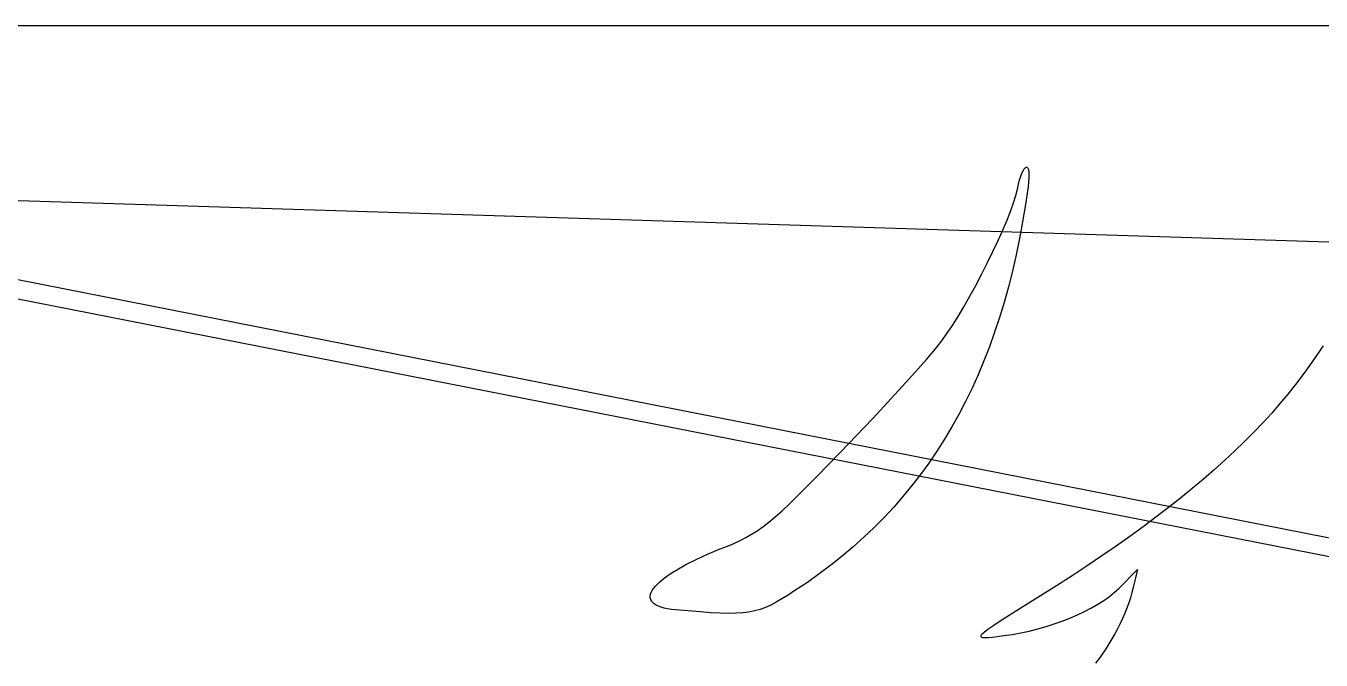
# Model space of a CAD drawing. Extents: x -29462 to 42578, y -23213 to 32194.
# Drawn here: x 21160 to 22587, y 31496 to 32194 of the extents above; entities that cross this region are included whole.
import ezdxf

# ---------------------------------------------------------------- set-up
doc = ezdxf.new("R2010")
doc.units = 0

msp = doc.modelspace()

# ---------------------------------------------------------------- linework, layer by layer
at = {"layer": 'Layer 1'}
for p, q in [((42577.9, 32194.4), (17321.4, 32194.4)), ((17700.4386, 32110.762), (22640.907, 31955.1382)), ((20346.04662, 32051.932079), (24653.805, 31206.019)), ((22255.856773, 32028.926472), (22257.152236, 32032.2869)), ((22257.152236, 32032.2869), (22258.429964, 32034.953766)), ((22258.429964, 32034.953766), (22259.663371, 32036.92165)), ((22259.663371, 32036.92165), (22260.825872, 32038.185134)), ((22260.825872, 32038.185134), (22261.89088, 32038.7388)), ((22261.89, 32038.739), (22262.378177, 32038.747982)), ((22261.89088, 32038.7388), (22261.89, 32038.739)), ((22262.378177, 32038.747982), (22262.832955, 32038.577641)), ((22262.832955, 32038.577641), (22263.251132, 32038.22739)), ((22263.251132, 32038.22739), (22263.62951, 32037.696642)), ((22263.62951, 32037.696642), (22264.254064, 32036.0913)), ((22264.254064, 32036.0913), (22264.681019, 32033.756915)), ((22264.681019, 32033.756915), (22264.884773, 32030.688784)), ((22264.884773, 32030.688784), (22264.839726, 32026.882206)), ((24918.21622, 31172.48721), (20625.5, 32018.4)), ((22252.12983, 32014.738), (22253.318984, 32020.146603)), ((22253.318984, 32020.146603), (22254.57016, 32024.8779)), ((22254.57016, 32024.8779), (22255.856773, 32028.926472)), ((22263.90083, 32017.0349), (22261.068682, 31997.721522)), ((22264.520279, 32022.332478), (22263.90083, 32017.0349)), ((22264.839726, 32026.882206), (22264.520279, 32022.332478)), ((22247.821436, 31999.505866), (22250.409897, 32007.759106)), ((22250.409897, 32007.759106), (22252.12983, 32014.738)), ((22240.385669, 31979.872756), (22244.451132, 31990.152383)), ((22244.451132, 31990.152383), (22247.821436, 31999.505866)), ((22261.068682, 31997.721522), (22257.926316, 31978.80013)), ((22235.711732, 31968.841088), (22240.385669, 31979.872756)), ((22257.926316, 31978.80013), (22254.47128, 31960.266492)), ((22230.516005, 31957.23148), (22235.711732, 31968.841088)), ((22254.47128, 31960.266492), (22250.701122, 31942.116379)), ((22218.905917, 31932.97485), (22224.885172, 31945.218034)), ((22224.885172, 31945.218034), (22230.516005, 31957.23148)), ((22212.664926, 31920.67603), (22218.905917, 31932.97485)), ((22250.701122, 31942.116379), (22246.613389, 31924.345558)), ((22206.248882, 31908.495676), (22212.664926, 31920.67603)), ((22246.613389, 31924.345558), (22242.205631, 31906.949798)), ((22199.744469, 31896.607888), (22206.248882, 31908.495676)), ((22242.205631, 31906.949798), (22237.475394, 31889.92487)), ((22193.238372, 31885.186769), (22199.744469, 31896.607888)), ((22237.475394, 31889.92487), (22232.420227, 31873.266541)), ((22180.567863, 31864.44094), (22186.817276, 31874.406419)), ((22186.817276, 31874.406419), (22193.238372, 31885.186769)), ((22232.420227, 31873.266541), (22227.037677, 31856.97058)), ((22174.57682, 31855.464433), (22180.567863, 31864.44094)), ((22161.862394, 31838.83004), (22168.93083, 31847.651)), ((22168.93083, 31847.651), (22174.57682, 31855.464433)), ((22227.037677, 31856.97058), (22221.325294, 31841.032758)), ((22151.919688, 31827.139198), (22161.862394, 31838.83004)), ((22221.325294, 31841.032758), (22215.280623, 31825.448842)), ((22581.635082, 31831.43347), (22574.256342, 31820.715031)), ((22588.680394, 31842.22677), (22581.635082, 31831.43347)), ((22139.559462, 31813.081411), (22151.919688, 31827.139198)), ((22215.280623, 31825.448842), (22208.901215, 31810.214601)), ((22574.256342, 31820.715031), (22566.536668, 31810.064037)), ((22125.238467, 31797.159612), (22139.559462, 31813.081411)), ((22208.901215, 31810.214601), (22202.184616, 31795.325805)), ((22566.536668, 31810.064037), (22558.468553, 31799.47307)), ((22109.413456, 31779.876737), (22125.238467, 31797.159612)), ((22202.184616, 31795.325805), (22195.128374, 31780.778223)), ((22550.044493, 31788.934713), (22541.25698, 31778.441551)), ((22558.468553, 31799.47307), (22550.044493, 31788.934713)), ((22092.541178, 31761.73572), (22109.413456, 31779.876737)), ((22195.128374, 31780.778223), (22187.730038, 31766.567623)), ((22541.25698, 31778.441551), (22532.098509, 31767.986165)), ((22075.078386, 31743.239496), (22092.541178, 31761.73572)), ((22187.730038, 31766.567623), (22179.987155, 31752.689775)), ((22532.098509, 31767.986165), (22522.561574, 31757.561139)), ((22179.987155, 31752.689775), (22171.897274, 31739.140447)), ((22512.638669, 31747.159056), (22502.322287, 31736.7725)), ((22522.561574, 31757.561139), (22512.638669, 31747.159056)), ((22057.48183, 31724.891), (22075.078386, 31743.239496)), ((22171.897274, 31739.140447), (22163.457941, 31725.915409)), ((22502.322287, 31736.7725), (22491.604924, 31726.394053)), ((22031.298539, 31697.982286), (22057.48183, 31724.891)), ((22163.457941, 31725.915409), (22154.666707, 31713.010429)), ((22491.604924, 31726.394053), (22480.479074, 31716.016298)), ((22154.666707, 31713.010429), (22145.521117, 31700.421277)), ((22468.937229, 31705.631819), (22456.971884, 31695.233199)), ((22480.479074, 31716.016298), (22468.937229, 31705.631819)), ((22010.167886, 31676.808178), (22031.298539, 31697.982286)), ((22136.018721, 31688.143721), (22126.157066, 31676.173531)), ((22145.521117, 31700.421277), (22136.018721, 31688.143721)), ((22456.971884, 31695.233199), (22444.575534, 31684.813021)), ((22001.13753, 31668.082163), (22010.167886, 31676.808178)), ((22126.157066, 31676.173531), (22115.9337, 31664.506475)), ((22431.740672, 31674.363868), (22418.459792, 31663.878323)), ((22444.575534, 31684.813021), (22431.740672, 31674.363868)), ((21985.427222, 31653.773337), (21992.938611, 31660.442475)), ((21992.938611, 31660.442475), (22001.13753, 31668.082163)), ((22115.9337, 31664.506475), (22105.346171, 31653.138322)), ((22418.459792, 31663.878323), (22404.725389, 31653.348969)), ((21971.891403, 31642.883614), (21978.459455, 31647.958975)), ((21978.459455, 31647.958975), (21985.427222, 31653.773337)), ((22105.346171, 31653.138322), (22094.392027, 31642.064842)), ((22404.725389, 31653.348969), (22390.529956, 31642.768389)), ((21946.738194, 31627.656675), (21953.146461, 31630.933784)), ((21953.146461, 31630.933784), (21959.378813, 31634.486794)), ((21959.378813, 31634.486794), (21965.579158, 31638.431479)), ((21965.579158, 31638.431479), (21971.891403, 31642.883614)), ((22083.068816, 31631.281803), (22071.374086, 31620.784974)), ((22094.392027, 31642.064842), (22083.068816, 31631.281803)), ((22375.865988, 31632.129167), (22360.725978, 31621.423886)), ((22390.529956, 31642.768389), (22375.865988, 31632.129167)), ((21911.025821, 31612.539947), (21925.01883, 31618.323)), ((21925.01883, 31618.323), (21932.818286, 31621.467058)), ((21932.818286, 31621.467058), (21940.010105, 31624.539692)), ((21940.010105, 31624.539692), (21946.738194, 31627.656675)), ((22071.374086, 31620.784974), (22059.305385, 31610.570125)), ((22360.725978, 31621.423886), (22345.102421, 31610.645129)), ((21887.019834, 31601.085299), (21898.349603, 31606.780581)), ((21898.349603, 31606.780581), (21911.025821, 31612.539947)), ((22059.305385, 31610.570125), (22046.860261, 31600.633024)), ((22345.102421, 31610.645129), (22328.987811, 31599.785478)), ((21864.780751, 31587.392561), (21868.518271, 31590.048572)), ((21868.518271, 31590.048572), (21872.614647, 31592.7509)), ((21872.614647, 31592.7509), (21877.066171, 31595.494497)), ((21877.066171, 31595.494497), (21887.019834, 31601.085299)), ((22034.036262, 31590.96944), (22020.830936, 31581.575142)), ((22046.860261, 31600.633024), (22034.036262, 31590.96944)), ((22312.374641, 31588.837518), (22295.255406, 31577.793831)), ((22328.987811, 31599.785478), (22312.374641, 31588.837518)), ((22363.6345, 31574.8004), (22384.4198, 31595.5858)), ((22384.4198, 31595.5858), (22379.7114, 31576.0062)), ((21850.099192, 31572.711957), (21851.60573, 31574.984018)), ((21851.60573, 31574.984018), (21853.493366, 31577.332693)), ((21853.493366, 31577.332693), (21855.758393, 31579.752935)), ((21855.758393, 31579.752935), (21858.397105, 31582.239694)), ((21858.397105, 31582.239694), (21861.405793, 31584.787919)), ((21861.405793, 31584.787919), (21864.780751, 31587.392561)), ((22020.830936, 31581.575142), (22007.24183, 31572.4459)), ((22295.255406, 31577.793831), (22277.6226, 31566.647)), ((22358.833661, 31570.362718), (22363.6345, 31574.8004)), ((22379.7114, 31576.0062), (22378.239014, 31570.348165)), ((21847.903242, 31566.405964), (21848.244241, 31568.417881)), ((21847.95817, 31564.490861), (21847.903242, 31566.405964)), ((21848.412733, 31562.677621), (21847.95817, 31564.490861)), ((21848.244241, 31568.417881), (21848.97746, 31570.521562)), ((21849.270637, 31560.971294), (21848.412733, 31562.677621)), ((21848.97746, 31570.521562), (21850.099192, 31572.711957)), ((21850.535589, 31559.376929), (21849.270637, 31560.971294)), ((21986.566636, 31559.703627), (21980.535022, 31556.561372)), ((21992.922626, 31563.381323), (21986.566636, 31559.703627)), ((21999.761515, 31567.620176), (21992.922626, 31563.381323)), ((22007.24183, 31572.4459), (21999.761515, 31567.620176)), ((22277.6226, 31566.647), (22251.302989, 31550.164407)), ((22340.771362, 31557.520394), (22347.352619, 31561.702423)), ((22347.352619, 31561.702423), (22353.389877, 31565.989962)), ((22353.389877, 31565.989962), (22358.833661, 31570.362718)), ((22376.551697, 31564.664371), (22374.656408, 31558.963591)), ((22378.239014, 31570.348165), (22376.551697, 31564.664371)), ((21852.211298, 31557.899576), (21850.535589, 31559.376929)), ((21854.30147, 31556.544285), (21852.211298, 31557.899576)), ((21856.809812, 31555.316104), (21854.30147, 31556.544285)), ((21859.740032, 31554.220084), (21856.809812, 31555.316104)), ((21863.095836, 31553.261274), (21859.740032, 31554.220084)), ((21866.880933, 31552.444724), (21863.095836, 31553.261274)), ((21871.099028, 31551.775483), (21866.880933, 31552.444724)), ((21875.75383, 31551.2586), (21871.099028, 31551.775483)), ((21903.184023, 31548.930874), (21875.75383, 31551.2586)), ((21914.690758, 31548.133023), (21903.184023, 31548.930874)), ((21924.936619, 31547.613466), (21914.690758, 31548.133023)), ((21934.08013, 31547.397918), (21924.936619, 31547.613466)), ((21942.279817, 31547.512093), (21934.08013, 31547.397918)), ((21949.694205, 31547.981708), (21942.279817, 31547.512093)), ((21956.481817, 31548.832475), (21949.694205, 31547.981708)), ((21962.801181, 31550.09011), (21956.481817, 31548.832475)), ((21968.810819, 31551.780329), (21962.801181, 31550.09011)), ((21974.669258, 31553.928844), (21968.810819, 31551.780329)), ((21980.535022, 31556.561372), (21974.669258, 31553.928844)), ((22251.302989, 31550.164407), (22232.115909, 31537.973166)), ((22309.9958, 31542.253191), (22318.258325, 31545.810272)), ((22318.258325, 31545.810272), (22326.174742, 31549.554026)), ((22326.174742, 31549.554026), (22333.695579, 31553.464164)), ((22333.695579, 31553.464164), (22340.771362, 31557.520394)), ((22370.269758, 31547.546163), (22367.792317, 31541.84706)), ((22372.560109, 31553.254597), (22370.269758, 31547.546163)), ((22374.656408, 31558.963591), (22372.560109, 31553.254597)), ((22225.032983, 31533.308274), (22219.536287, 31529.501986)), ((22232.115909, 31537.973166), (22225.032983, 31533.308274)), ((22274.474087, 31530.297443), (22283.626312, 31532.904911)), ((22283.626312, 31532.904911), (22292.63032, 31535.78022)), ((22292.63032, 31535.78022), (22301.436641, 31538.903077)), ((22301.436641, 31538.903077), (22309.9958, 31542.253191)), ((22365.134744, 31536.166062), (22362.304002, 31530.511941)), ((22367.792317, 31541.84706), (22365.134744, 31536.166062)), ((22211.907241, 31522.52063), (22211.841823, 31521.91048)), ((22211.841823, 31521.91048), (22212.099125, 31521.434643)), ((22212.303581, 31523.274019), (22211.907241, 31522.52063)), ((22212.099125, 31521.434643), (22212.670942, 31521.084192)), ((22213.03905, 31524.179575), (22212.303581, 31523.274019)), ((22212.670942, 31521.084192), (22213.54907, 31520.850202)), ((22215.560187, 31526.48289), (22213.03905, 31524.179575)), ((22213.54907, 31520.850202), (22216.191441, 31520.695897)), ((22219.536287, 31529.501986), (22215.560187, 31526.48289)), ((22216.191441, 31520.695897), (22219.960603, 31520.900315)), ((22219.960603, 31520.900315), (22224.790923, 31521.392046)), ((22224.790923, 31521.392046), (22237.3725, 31522.9518)), ((22237.3725, 31522.9518), (22246.622854, 31524.284994)), ((22246.622854, 31524.284994), (22255.922886, 31525.967193)), ((22255.922886, 31525.967193), (22265.223121, 31527.978107)), ((22265.223121, 31527.978107), (22274.474087, 31530.297443)), ((22356.150845, 31519.319421), (22352.842351, 31513.798568)), ((22359.307048, 31524.893469), (22356.150845, 31519.319421)), ((22362.304002, 31530.511941), (22359.307048, 31524.893469)), ((22345.796335, 31502.951538), (22342.072732, 31497.642907)), ((22349.388528, 31508.339682), (22345.796335, 31502.951538)), ((22352.842351, 31513.798568), (22349.388528, 31508.339682)), ((22342.072732, 31497.642907), (22338.224679, 31492.422561))]:
    msp.add_line(p, q, dxfattribs=at)

doc.saveas('drawing.dxf')
